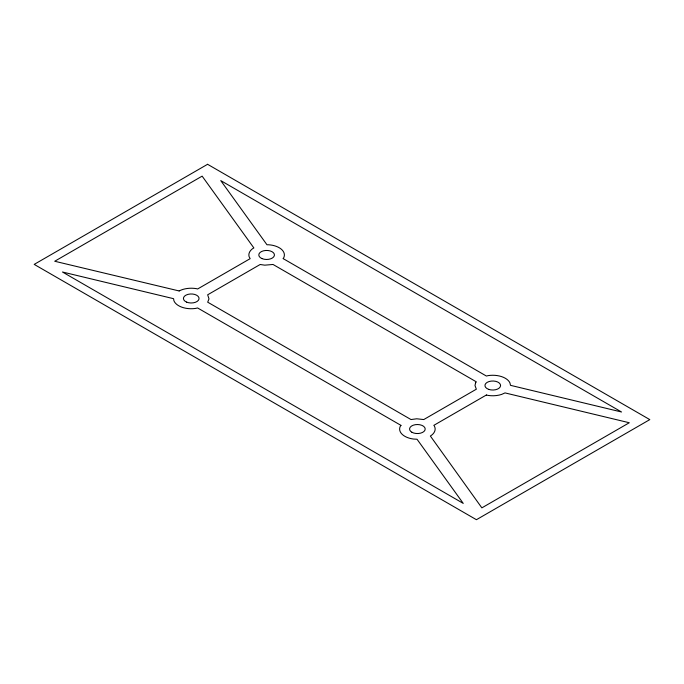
<?xml version="1.0" encoding="UTF-8"?>
<svg xmlns="http://www.w3.org/2000/svg" width="684" height="684" viewBox="0 0 684 684"><rect width="100%" height="100%" fill="white"/><g stroke="black" fill="none" stroke-linecap="round" stroke-linejoin="round"><path stroke-width="1.03" d="M475.594 382.869L474.995 385.519L476.338 389.205L423.755 419.557L416.761 418.788L410.99 419.548L207.688 302.174L208.996 298.865L207.662 294.804L260.142 264.503L264.768 265.161L273.036 264.469L476.338 381.843L475.594 382.869M400.952 425.363L400.072 426.731A17.767 10.26 0 0 0 413.375 439.034L417.026 439.239L463.248 503.398L62.458 272.001L173.582 298.686L173.916 300.763A17.767 10.26 0 0 0 195.197 308.484L197.616 307.962L400.952 425.363M283.21 258.637L486.384 376.038L488.162 375.61A17.767 10.26 0 0 1 509.922 382.869L510.486 385.331L621.542 411.999L220.752 180.602L266.982 244.778L268.479 244.761A17.767 10.26 0 0 1 283.21 258.637M179.157 290.965L54.711 261.254L202.139 176.139L253.867 247.941L252.242 248.933A17.767 10.26 0 0 0 249.07 256.568L250.147 258.663L197.633 288.981L196.479 288.674A17.767 10.26 0 0 0 179.157 290.965M207.577 164.297L34.2 264.392L476.423 519.703L649.8 419.608L207.577 164.297M486.384 395.001L433.827 425.345L434.374 426.046A17.767 10.26 0 0 1 430.373 436.041L481.861 507.861L629.289 422.746L505.023 392.907L501.646 394.403A17.767 10.26 0 0 1 488.162 395.429L486.384 395.001M186.629 302.123A7.815 4.514 0 0 0 199.01 298.959A7.815 4.514 0 0 0 188.074 294.351A7.815 4.514 0 0 0 186.629 302.123M261.963 258.586A7.815 4.514 0 0 0 274.387 255.474A7.815 4.514 0 0 0 263.511 250.814A7.815 4.514 0 0 0 261.963 258.586M411.896 432.254A7.815 4.514 0 0 0 424.944 430.176A7.815 4.514 0 0 0 415.291 424.687A7.815 4.514 0 0 0 411.896 432.254M488.727 389.384A7.815 4.514 0 0 0 500.577 385.605A7.815 4.514 0 0 0 488.974 381.569A7.815 4.514 0 0 0 488.727 389.384"/></g></svg>
